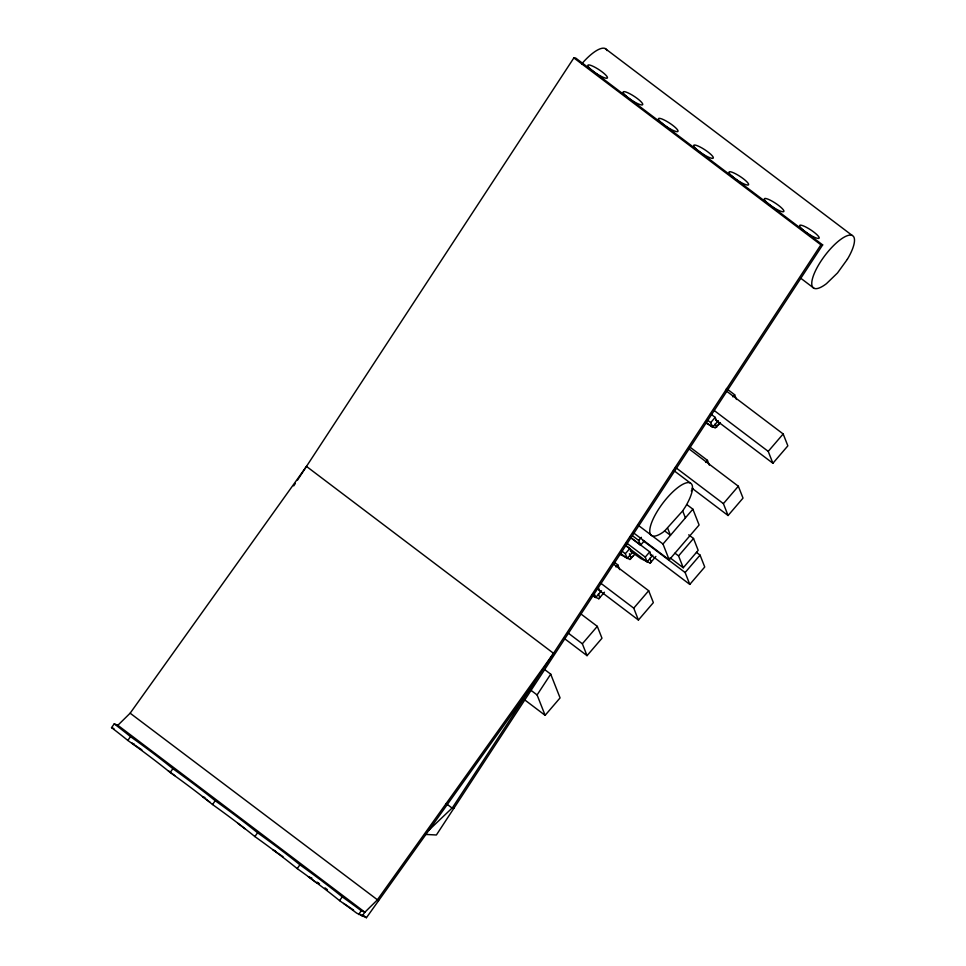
<?xml version="1.0" encoding="UTF-8"?>
<svg xmlns="http://www.w3.org/2000/svg" width="966" height="966" viewBox="0 0 966 966"><rect width="100%" height="100%" fill="white"/><g stroke="black" fill="none" stroke-linecap="round" stroke-linejoin="round"><path stroke-width="1.45" d="M595.744 596.445L595.744 597.471L592.206 594.802M627.212 557.43L627.212 558.457L620.148 553.12M640.567 544.184L640.567 545.21L629.989 537.205M647.123 560.823L647.123 561.85L624.773 544.945M712.618 425.463L712.582 427.346L705.53 422.009M293.712 485.898L295.306 483.459M297.528 480.066L573.864 57.912L575.615 58.008L822.658 244.905L436.39 834.986L425.921 834.443M822.658 244.905L820.907 244.821L452.173 808.119L446.183 803.579M550.717 674.147L560.075 697.911L545.126 715.323L537.096 694.94L550.717 674.147L544.824 669.692M682.66 510.905L685.389 506.776A32.663 10.36 -52.9 0 0 684.363 483.555A32.663 10.36 -52.9 0 0 652.304 520.915A32.663 10.36 -52.9 0 0 664.463 531.155L682.66 510.905L685.401 517.885M533.57 683.771L366.428 917.7L356.683 913.124A86.324 7.028 35.5 0 0 339.573 900.638A86.324 7.028 35.5 0 0 297.214 868.603A86.324 7.028 35.5 0 0 254.867 836.556A86.324 7.028 35.5 0 0 212.52 804.521A86.324 7.028 35.5 0 0 170.173 772.474A86.324 7.028 35.5 0 0 127.814 740.427A86.324 7.028 35.5 0 0 113.36 729.016L111.537 727.627L114.242 723.848L117.84 725.297L364.882 912.206L377.175 900.095L553.518 653.306L306.476 466.397L130.144 713.198L117.84 725.297M127.814 740.427L130.519 736.647A86.324 7.028 35.5 0 0 116.065 725.237L114.242 723.848M170.173 772.474L172.878 768.695A86.324 7.028 35.5 0 0 130.519 736.647M212.52 804.521L215.225 800.729A86.324 7.028 35.5 0 0 172.878 768.695M254.867 836.556L257.572 832.777A86.324 7.028 35.5 0 0 215.225 800.729M297.214 868.603L299.919 864.812A86.324 7.028 35.5 0 0 257.572 832.777M339.573 900.638L342.266 896.859A86.324 7.028 35.5 0 0 299.919 864.812M358.567 914.536L361.272 910.757L364.882 912.206L362.178 915.985L359.775 914.174M591.953 595.648L598.823 598.751L599.814 597.495L598.413 593.933M630.436 551.163L641.013 558.674L650.203 563.13L651.193 561.874L649.792 558.312M718.318 420.657L712.582 427.346L710.71 422.601L715.19 417.372L710.493 413.81M732.832 396.821L734.619 394.732L726.384 388.501M718.04 424.702L719.912 422.528M705.868 423.048L715.238 427.974L720.394 423.023M632.947 551.767L627.212 558.457L625.34 553.711L629.82 548.483L625.111 544.921M595.66 590.624L598.352 587.497L599.596 590.661M615.982 566.945L617.781 564.844L614.243 562.176M644.394 540.755L640.567 545.21L638.695 540.465L641.388 537.325M705.639 462.424L707.438 460.335L689.796 446.98M601.48 590.781L595.744 597.471L593.873 592.726M620.124 554.387L629.929 559.471L632.73 556.199M629.929 559.471L635.012 554.134M598.823 598.751L604.426 592.218M691.282 490.97L693.214 488.627M652.859 555.16L647.123 561.85L645.252 557.092L649.732 551.876L630.907 537.627M692.876 509.167L699.106 525.009L669.221 559.857L662.99 544.015L692.876 509.167L686.874 504.638M650.203 563.13L655.866 556.428M597.302 626.354L601.987 638.236L587.038 655.66L582.353 643.779L597.302 626.354L580.494 613.639M648.681 590.733L653.366 602.615L638.417 620.039L633.744 608.157L648.681 590.733L612.71 563.516M693.516 538.473L698.189 550.354L683.252 567.779L678.567 555.897L693.516 538.473L688.71 534.838M738.338 486.224L743.023 498.106L728.074 515.518L723.401 503.636L738.338 486.224L689.12 448.973M783.172 433.963L787.858 445.845L772.909 463.257L768.224 451.376L783.172 433.963L725.538 390.361M700.06 555.112L704.745 566.994L689.796 584.406L685.123 572.524L700.06 555.112L696.462 552.383M429.133 829.939L452.04 808.107L453.923 808.204M111.537 727.627L113.94 728.593M134.25 744.122L131.883 743.168L141.845 749.857M204.84 797.518L202.474 796.564L210.057 802.311M275.419 850.925L273.052 849.971L283.002 856.661M378.6 900.674L130.144 713.198M311.885 878.094L308.347 876.669L315.93 882.417L319.48 883.842L317.307 882.2M353.592 910.069L343.642 903.367M361.272 910.757L359.388 909.332A86.324 7.028 35.5 0 0 342.266 896.859M605.163 48.542L852.205 235.45M573.864 57.912L820.907 244.821M800.862 278.317L814.048 288.303M714.2 410.502L768.224 451.376M715.565 419.872L772.909 463.257M707.184 419.932L710.71 422.601M675.379 467.303L723.401 503.636M673.435 470.237L690.219 482.94M692.054 488.265L728.074 515.518M664.463 530.769L670.452 535.297L667.711 528.33M637.802 524.961L662.99 544.015M674.968 553.168L678.567 555.897M670.054 557.793L683.252 567.779M633.201 532.604L669.221 559.857M643.102 540.731L685.123 572.524M632.815 536.009L638.695 540.465M650.227 554.472L689.796 584.406M626.427 542.856L645.252 557.092M621.802 551.031L625.34 553.711M600.164 582.752L633.744 608.157M598.799 590.057L638.417 620.039M567.948 632.875L582.353 643.779M564.253 638.417L587.038 655.66M531.215 690.485L537.096 694.94M523.548 698.998L545.126 715.323M362.83 914.983L366.428 917.7M324.999 887.863L327.402 889.674M168.265 770.687L174.774 775.601M237.769 823.274L245.352 829.009M734.619 394.732L736.49 399.477M715.19 417.372L716.446 420.536M715.251 423.808L716.663 427.37M707.438 460.335L709.31 465.093M649.732 551.876L650.987 555.039M629.82 548.483L631.064 551.646M629.409 553.735L631.281 558.481M617.781 564.844L619.653 569.602M581.725 63.877A32.663 10.36 -52.9 0 1 607.01 50.582M847.375 259.286L837.498 272.967L826.449 283.666A32.663 10.36 -52.9 0 1 814.29 273.426A32.663 10.36 -52.9 0 1 846.349 236.066A32.663 10.36 -52.9 0 1 847.375 259.286M697.005 149.742A11.664 2.33 33.2 0 0 713.149 158.195A11.664 2.33 33.2 0 0 700.35 147.122A11.664 2.33 33.2 0 0 697.005 149.742M767.584 203.138A11.664 2.33 33.2 0 0 783.74 211.59A11.664 2.33 33.2 0 0 770.928 200.53A11.664 2.33 33.2 0 0 767.584 203.138M802.879 229.836A11.664 2.33 33.2 0 0 819.023 238.288A11.664 2.33 33.2 0 0 806.224 227.227A11.664 2.33 33.2 0 0 802.879 229.836M732.288 176.44A11.664 2.33 33.2 0 0 748.445 184.892A11.664 2.33 33.2 0 0 735.645 173.832A11.664 2.33 33.2 0 0 732.288 176.44M661.71 123.032A11.664 2.33 33.2 0 0 677.866 131.485A11.664 2.33 33.2 0 0 665.055 120.424A11.664 2.33 33.2 0 0 661.71 123.032M591.132 69.637A11.664 2.33 33.2 0 0 607.276 78.089A11.664 2.33 33.2 0 0 594.476 67.016A11.664 2.33 33.2 0 0 591.132 69.637M626.415 96.334A11.664 2.33 33.2 0 0 642.571 104.787A11.664 2.33 33.2 0 0 629.772 93.726A11.664 2.33 33.2 0 0 626.415 96.334"/></g></svg>
